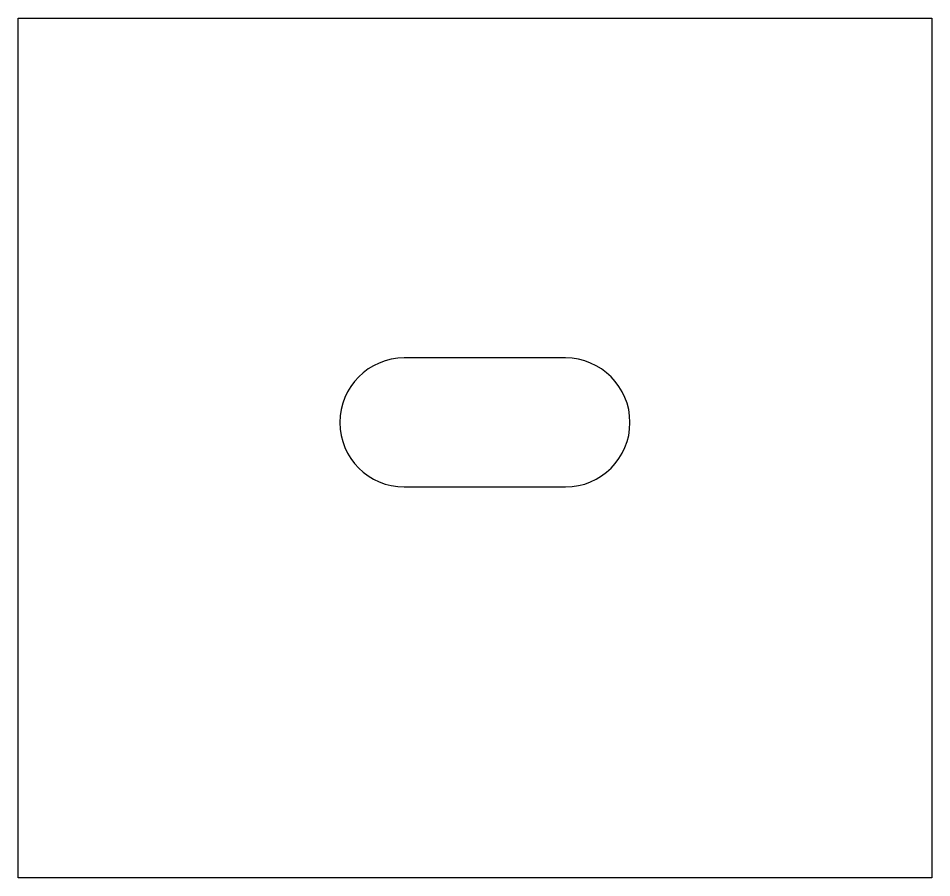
# Model space of a CAD drawing. Header units: millimetres. Extents: x 0 to 85, y 120 to 200.
import ezdxf

# ---------------------------------------------------------------- set-up
doc = ezdxf.new("R2010")
doc.units = ezdxf.units.MM
doc.layers.get('0').update_dxf_attribs({"linetype": 'CONTINUOUS'})

msp = doc.modelspace()

# ---------------------------------------------------------------- linework, layer by layer
msp.add_lwpolyline([(0, 200), (85, 200), (85, 120), (0, 120)], close=True)
msp.add_lwpolyline([(35.922, 156.379), (50.922, 156.379, 1), (50.922, 168.379), (35.922, 168.379, 1)], format="xyb", close=True)

doc.saveas('drawing.dxf')
